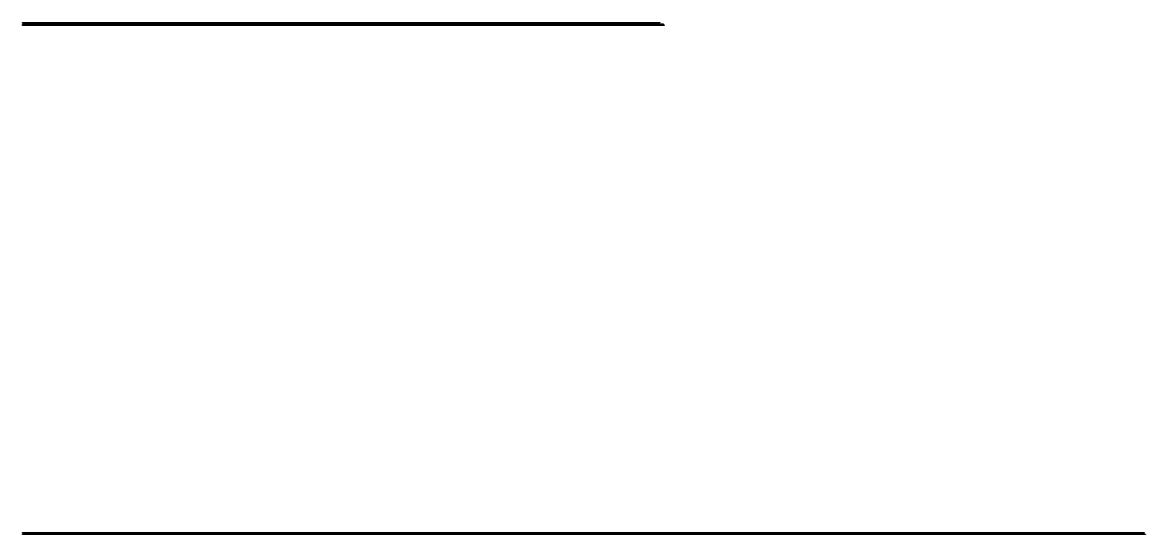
# Model space of a CAD drawing. Header units: millimetres. Extents: x -29 to 15.2, y -2.4 to 17.8.
import ezdxf

# ---------------------------------------------------------------- set-up
doc = ezdxf.new("R2010")
doc.units = ezdxf.units.MM

msp = doc.modelspace()

# ---------------------------------------------------------------- linework, layer by layer
for points in [[(-29.047, 17.818328), (-29.047, 17.838328), (-3.92185, 17.838328), (-3.92185, 17.818328)], [(-29.047, 17.768321), (-29.047, 17.788321), (-3.790761, 17.788321), (-3.790761, 17.768321)], [(-29.047, 17.719993), (-29.047, 17.739993), (-3.756829, 17.739993), (-3.756829, 17.719993)], [(-29.047, -2.29412), (-29.047, -2.27412), (15.160894, -2.27412), (15.160894, -2.29412)], [(-29.047, -2.35412), (-29.047, -2.33412), (15.218227, -2.33412), (15.218227, -2.35412)]]:
    msp.add_lwpolyline(points, close=True)

doc.saveas('drawing.dxf')
